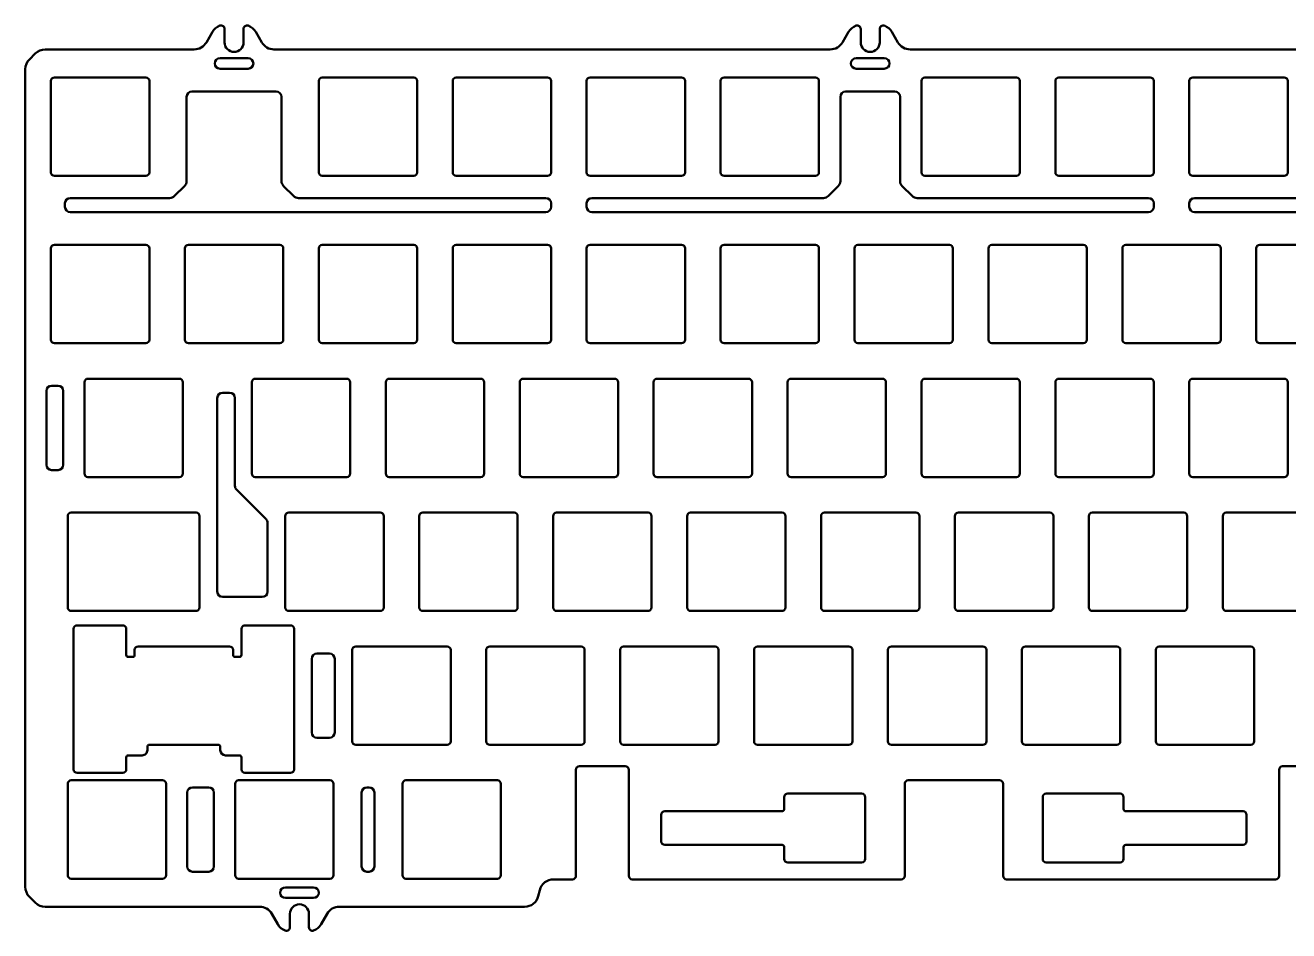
# Model space of a CAD drawing. Header units: millimetres. Extents: x 39 to 389, y 104 to 233.
# Drawn here: x 39.2 to 218.9, y 104.4 to 233.3 of the extents above; entities that cross this region are included whole.
import ezdxf

# ---------------------------------------------------------------- set-up
doc = ezdxf.new("R2010")
doc.units = ezdxf.units.MM
doc.header["$LTSCALE"] = 0.75
doc.layers.add('Visible', color=7, linetype='Continuous', lineweight=50)

msp = doc.modelspace()

# ---------------------------------------------------------------- linework, layer by layer
at = {"layer": 'Visible'}
for p, q in [((65.789718, 232.336455), (64.923693, 230.836455)), ((67.517068, 230.836455), (67.517068, 232.748998)), ((70.217068, 232.748998), (70.217068, 230.836455)), ((72.810444, 230.836455), (71.944419, 232.336455)), ((156.277718, 232.336455), (155.411693, 230.836455)), ((158.005068, 230.836455), (158.005068, 232.748998)), ((160.705068, 232.748998), (160.705068, 230.836455)), ((163.298444, 230.836455), (162.432419, 232.336455)), ((40.581282, 229.250669), (39.752855, 228.422242)), ((63.191642, 229.836455), (41.995496, 229.836455)), ((66.867068, 228.586455), (70.867068, 228.586455)), ((153.679642, 229.836455), (74.542495, 229.836455)), ((157.355068, 228.586455), (161.355068, 228.586455)), ((239.403892, 229.836455), (165.030495, 229.836455)), ((39.167068, 227.008028), (39.167068, 110.665382)), ((70.867068, 227.086455), (66.867068, 227.086455)), ((161.355068, 227.086455), (157.355068, 227.086455)), ((42.817068, 212.342955), (42.817068, 225.342955)), ((43.317068, 225.842955), (56.317068, 225.842955)), ((56.817068, 225.342955), (56.817068, 212.342955)), ((80.917068, 212.342955), (80.917068, 225.342955)), ((81.417068, 225.842955), (94.417068, 225.842955)), ((94.917068, 225.342955), (94.917068, 212.342955)), ((99.967068, 212.342955), (99.967068, 225.342955)), ((100.467068, 225.842955), (113.467068, 225.842955)), ((113.967068, 225.342955), (113.967068, 212.342955)), ((119.017068, 212.342955), (119.017068, 225.342955)), ((119.517068, 225.842955), (132.517068, 225.842955)), ((133.017068, 225.342955), (133.017068, 212.342955)), ((138.067068, 212.342955), (138.067068, 225.342955)), ((138.567068, 225.842955), (151.567068, 225.842955)), ((152.067068, 225.342955), (152.067068, 212.342955)), ((166.642068, 212.342955), (166.642068, 225.342955)), ((167.142068, 225.842955), (180.142068, 225.842955)), ((180.642068, 225.342955), (180.642068, 212.342955)), ((185.692068, 212.342955), (185.692068, 225.342955)), ((186.192068, 225.842955), (199.192068, 225.842955)), ((199.692068, 225.342955), (199.692068, 212.342955)), ((204.742068, 212.342955), (204.742068, 225.342955)), ((205.242068, 225.842955), (218.242068, 225.842955)), ((218.742068, 225.342955), (218.742068, 212.342955)), ((62.117068, 211.100919), (62.117068, 223.092955)), ((62.867068, 223.842955), (74.867068, 223.842955)), ((75.617068, 223.092955), (75.617068, 211.100919)), ((155.104568, 211.100919), (155.104568, 223.092955)), ((155.854568, 223.842955), (162.854568, 223.842955)), ((163.604568, 223.092955), (163.604568, 211.100919)), ((56.317068, 211.842955), (43.317068, 211.842955)), ((61.824175, 210.393812), (60.409962, 208.979598)), ((77.324175, 208.979598), (75.909962, 210.393812)), ((94.417068, 211.842955), (81.417068, 211.842955)), ((113.467068, 211.842955), (100.467068, 211.842955)), ((132.517068, 211.842955), (119.517068, 211.842955)), ((151.567068, 211.842955), (138.567068, 211.842955)), ((154.811675, 210.393812), (153.397462, 208.979598)), ((165.311675, 208.979598), (163.897462, 210.393812)), ((180.142068, 211.842955), (167.142068, 211.842955)), ((199.192068, 211.842955), (186.192068, 211.842955)), ((218.242068, 211.842955), (205.242068, 211.842955)), ((45.567068, 208.686705), (59.702855, 208.686705)), ((78.031282, 208.686705), (113.217068, 208.686705)), ((119.767068, 208.686705), (152.690355, 208.686705)), ((166.018782, 208.686705), (198.942068, 208.686705)), ((205.492068, 208.686705), (238.415855, 208.686705)), ((44.817068, 207.436705), (44.817068, 207.936705)), ((113.217068, 206.686705), (45.567068, 206.686705)), ((113.967068, 207.936705), (113.967068, 207.436705)), ((119.017068, 207.436705), (119.017068, 207.936705)), ((198.942068, 206.686705), (119.767068, 206.686705)), ((199.692068, 207.936705), (199.692068, 207.436705)), ((204.742068, 207.436705), (204.742068, 207.936705)), ((284.667068, 206.686705), (205.492068, 206.686705)), ((42.817068, 188.530455), (42.817068, 201.530455)), ((43.317068, 202.030455), (56.317068, 202.030455)), ((56.817068, 201.530455), (56.817068, 188.530455)), ((61.867068, 188.530455), (61.867068, 201.530455)), ((62.367068, 202.030455), (75.367068, 202.030455)), ((75.867068, 201.530455), (75.867068, 188.530455)), ((80.917068, 188.530455), (80.917068, 201.530455)), ((81.417068, 202.030455), (94.417068, 202.030455)), ((94.917068, 201.530455), (94.917068, 188.530455)), ((99.967068, 188.530455), (99.967068, 201.530455)), ((100.467068, 202.030455), (113.467068, 202.030455)), ((113.967068, 201.530455), (113.967068, 188.530455)), ((119.017068, 188.530455), (119.017068, 201.530455)), ((119.517068, 202.030455), (132.517068, 202.030455)), ((133.017068, 201.530455), (133.017068, 188.530455)), ((138.067068, 188.530455), (138.067068, 201.530455)), ((138.567068, 202.030455), (151.567068, 202.030455)), ((152.067068, 201.530455), (152.067068, 188.530455)), ((157.117068, 188.530455), (157.117068, 201.530455)), ((157.617068, 202.030455), (170.617068, 202.030455)), ((171.117068, 201.530455), (171.117068, 188.530455)), ((176.167068, 188.530455), (176.167068, 201.530455)), ((176.667068, 202.030455), (189.667068, 202.030455)), ((190.167068, 201.530455), (190.167068, 188.530455)), ((195.217068, 188.530455), (195.217068, 201.530455)), ((195.717068, 202.030455), (208.717068, 202.030455)), ((209.217068, 201.530455), (209.217068, 188.530455)), ((214.267068, 188.530455), (214.267068, 201.530455)), ((214.767068, 202.030455), (227.767068, 202.030455)), ((56.317068, 188.030455), (43.317068, 188.030455)), ((75.367068, 188.030455), (62.367068, 188.030455)), ((94.417068, 188.030455), (81.417068, 188.030455)), ((113.467068, 188.030455), (100.467068, 188.030455)), ((132.517068, 188.030455), (119.517068, 188.030455)), ((151.567068, 188.030455), (138.567068, 188.030455)), ((170.617068, 188.030455), (157.617068, 188.030455)), ((189.667068, 188.030455), (176.667068, 188.030455)), ((208.717068, 188.030455), (195.717068, 188.030455)), ((227.767068, 188.030455), (214.767068, 188.030455)), ((42.917068, 181.980455), (43.829568, 181.980455)), ((47.579568, 169.480455), (47.579568, 182.480455)), ((48.079568, 182.980455), (61.079568, 182.980455)), ((61.579568, 182.480455), (61.579568, 169.480455)), ((71.392068, 169.480455), (71.392068, 182.480455)), ((71.892068, 182.980455), (84.892068, 182.980455)), ((85.392068, 182.480455), (85.392068, 169.480455)), ((90.442068, 169.480455), (90.442068, 182.480455)), ((90.942068, 182.980455), (103.942068, 182.980455)), ((104.442068, 182.480455), (104.442068, 169.480455)), ((109.492068, 169.480455), (109.492068, 182.480455)), ((109.992068, 182.980455), (122.992068, 182.980455)), ((123.492068, 182.480455), (123.492068, 169.480455)), ((128.542068, 169.480455), (128.542068, 182.480455)), ((129.042068, 182.980455), (142.042068, 182.980455)), ((142.542068, 182.480455), (142.542068, 169.480455)), ((147.592068, 169.480455), (147.592068, 182.480455)), ((148.092068, 182.980455), (161.092068, 182.980455)), ((161.592068, 182.480455), (161.592068, 169.480455)), ((166.642068, 169.480455), (166.642068, 182.480455)), ((167.142068, 182.980455), (180.142068, 182.980455)), ((180.642068, 182.480455), (180.642068, 169.480455)), ((185.692068, 169.480455), (185.692068, 182.480455)), ((186.192068, 182.980455), (199.192068, 182.980455)), ((199.692068, 182.480455), (199.692068, 169.480455)), ((204.742068, 169.480455), (204.742068, 182.480455)), ((205.242068, 182.980455), (218.242068, 182.980455)), ((218.742068, 182.480455), (218.742068, 169.480455)), ((42.167068, 170.730455), (42.167068, 181.230455)), ((44.579568, 181.230455), (44.579568, 170.730455)), ((66.485818, 152.680455), (66.485818, 180.230455)), ((67.235818, 180.980455), (68.235818, 180.980455)), ((68.985818, 180.230455), (68.985818, 167.741115)), ((43.829568, 169.980455), (42.917068, 169.980455)), ((61.079568, 168.980455), (48.079568, 168.980455)), ((84.892068, 168.980455), (71.892068, 168.980455)), ((103.942068, 168.980455), (90.942068, 168.980455)), ((122.992068, 168.980455), (109.992068, 168.980455)), ((142.042068, 168.980455), (129.042068, 168.980455)), ((161.092068, 168.980455), (148.092068, 168.980455)), ((180.142068, 168.980455), (167.142068, 168.980455)), ((199.192068, 168.980455), (186.192068, 168.980455)), ((218.242068, 168.980455), (205.242068, 168.980455)), ((73.409898, 163.006375), (69.205488, 167.210785)), ((45.698318, 163.930455), (63.460818, 163.930455)), ((76.654568, 163.930455), (89.654568, 163.930455)), ((95.704568, 163.930455), (108.704568, 163.930455)), ((114.754568, 163.930455), (127.754568, 163.930455)), ((133.804568, 163.930455), (146.804568, 163.930455)), ((152.854568, 163.930455), (165.854568, 163.930455)), ((171.904568, 163.930455), (184.904568, 163.930455)), ((190.954568, 163.930455), (203.954568, 163.930455)), ((210.004568, 163.930455), (223.004568, 163.930455)), ((45.198318, 150.430455), (45.198318, 163.430455)), ((63.960818, 163.430455), (63.960818, 150.430455)), ((73.629568, 162.476045), (73.629568, 152.680455)), ((76.154568, 150.430455), (76.154568, 163.430455)), ((90.154568, 163.430455), (90.154568, 150.430455)), ((95.204568, 150.430455), (95.204568, 163.430455)), ((109.204568, 163.430455), (109.204568, 150.430455)), ((114.254568, 150.430455), (114.254568, 163.430455)), ((128.254568, 163.430455), (128.254568, 150.430455)), ((133.304568, 150.430455), (133.304568, 163.430455)), ((147.304568, 163.430455), (147.304568, 150.430455)), ((152.354568, 150.430455), (152.354568, 163.430455)), ((166.354568, 163.430455), (166.354568, 150.430455)), ((171.404568, 150.430455), (171.404568, 163.430455)), ((185.404568, 163.430455), (185.404568, 150.430455)), ((190.454568, 150.430455), (190.454568, 163.430455)), ((204.454568, 163.430455), (204.454568, 150.430455)), ((209.504568, 150.430455), (209.504568, 163.430455)), ((72.879568, 151.930455), (67.235818, 151.930455)), ((63.460818, 149.930455), (45.698318, 149.930455)), ((89.654568, 149.930455), (76.654568, 149.930455)), ((108.704568, 149.930455), (95.704568, 149.930455)), ((127.754568, 149.930455), (114.754568, 149.930455)), ((146.804568, 149.930455), (133.804568, 149.930455)), ((165.854568, 149.930455), (152.854568, 149.930455)), ((184.904568, 149.930455), (171.904568, 149.930455)), ((203.954568, 149.930455), (190.954568, 149.930455)), ((223.004568, 149.930455), (210.004568, 149.930455)), ((46.035318, 127.380455), (46.035318, 147.380455)), ((46.535318, 147.880455), (53.035318, 147.880455)), ((53.535318, 147.380455), (53.535318, 143.680455)), ((69.911318, 143.680455), (69.911318, 147.380455)), ((70.411318, 147.880455), (76.911318, 147.880455)), ((77.411318, 147.380455), (77.411318, 127.380455)), ((54.723318, 143.680455), (54.723318, 144.380455)), ((55.223318, 144.880455), (68.223318, 144.880455)), ((68.723318, 144.380455), (68.723318, 143.680455)), ((80.661318, 143.880455), (82.429568, 143.880455)), ((85.679568, 131.380455), (85.679568, 144.380455)), ((86.179568, 144.880455), (99.179568, 144.880455)), ((99.679568, 144.380455), (99.679568, 131.380455)), ((104.729568, 131.380455), (104.729568, 144.380455)), ((105.229568, 144.880455), (118.229568, 144.880455)), ((118.729568, 144.380455), (118.729568, 131.380455)), ((123.779568, 131.380455), (123.779568, 144.380455)), ((124.279568, 144.880455), (137.279568, 144.880455)), ((137.779568, 144.380455), (137.779568, 131.380455)), ((142.829568, 131.380455), (142.829568, 144.380455)), ((143.329568, 144.880455), (156.329568, 144.880455)), ((156.829568, 144.380455), (156.829568, 131.380455)), ((161.879568, 131.380455), (161.879568, 144.380455)), ((162.379568, 144.880455), (175.379568, 144.880455)), ((175.879568, 144.380455), (175.879568, 131.380455)), ((180.929568, 131.380455), (180.929568, 144.380455)), ((181.429568, 144.880455), (194.429568, 144.880455)), ((194.929568, 144.380455), (194.929568, 131.380455)), ((199.979568, 131.380455), (199.979568, 144.380455)), ((200.479568, 144.880455), (213.479568, 144.880455)), ((213.979568, 144.380455), (213.979568, 131.380455)), ((54.423318, 143.380455), (53.835318, 143.380455)), ((69.023318, 143.380455), (69.611318, 143.380455)), ((79.911318, 132.630455), (79.911318, 143.130455)), ((83.179568, 143.130455), (83.179568, 132.630455)), ((82.429568, 131.880455), (80.661318, 131.880455)), ((56.535323, 130.580476), (56.535323, 130.130476)), ((66.611321, 130.880455), (56.835324, 130.880455)), ((66.91132, 130.13046), (66.91132, 130.58046)), ((99.179568, 130.880455), (86.179568, 130.880455)), ((118.229568, 130.880455), (105.229568, 130.880455)), ((137.279568, 130.880455), (124.279568, 130.880455)), ((156.329568, 130.880455), (143.329568, 130.880455)), ((175.379568, 130.880455), (162.379568, 130.880455)), ((194.429568, 130.880455), (181.429568, 130.880455)), ((213.479568, 130.880455), (200.479568, 130.880455)), ((53.535318, 129.08048), (53.535318, 127.380455)), ((55.785321, 129.380477), (53.835321, 129.38048)), ((69.611318, 129.380456), (67.661318, 129.380459)), ((69.911315, 127.380455), (69.911315, 129.080455)), ((117.998568, 127.830455), (124.511068, 127.830455)), ((218.017068, 127.830455), (224.517068, 127.830455)), ((45.698318, 125.830455), (58.698318, 125.830455)), ((53.035318, 126.880455), (46.535318, 126.880455)), ((69.510818, 125.830455), (82.510818, 125.830455)), ((76.911318, 126.880455), (70.411315, 126.880455)), ((93.323318, 125.830455), (106.323318, 125.830455)), ((117.498568, 112.239396), (117.498568, 127.330455)), ((125.011068, 127.330455), (125.011068, 112.238896)), ((164.760818, 125.830455), (177.760818, 125.830455)), ((217.517068, 112.238896), (217.517068, 127.330455)), ((45.198318, 112.330455), (45.198318, 125.330455)), ((59.198318, 125.330455), (59.198318, 112.330455)), ((62.198318, 113.580455), (62.198318, 124.080455)), ((62.948318, 124.830455), (65.260818, 124.830455)), ((66.010818, 124.080455), (66.010818, 113.580455)), ((69.010818, 112.330455), (69.010818, 125.330455)), ((83.010818, 125.330455), (83.010818, 112.330455)), ((87.010818, 113.580455), (87.010818, 124.080455)), ((87.760818, 124.830455), (88.073318, 124.830455)), ((88.823318, 124.080455), (88.823318, 113.580455)), ((92.823318, 112.330455), (92.823318, 125.330455)), ((106.823318, 125.330455), (106.823318, 112.330455)), ((164.260818, 112.238896), (164.260818, 125.330455)), ((178.260818, 125.330455), (178.260818, 112.238896)), ((147.126638, 121.734674), (147.126638, 123.434674)), ((147.626638, 123.934674), (158.136068, 123.934674)), ((158.636068, 123.434674), (158.636068, 114.634676)), ((183.885568, 114.634676), (183.885568, 123.434675)), ((184.385568, 123.934675), (194.894999, 123.934675)), ((195.394999, 123.434675), (195.394999, 121.734675)), ((129.636068, 117.134676), (129.636068, 120.934674)), ((130.136068, 121.434674), (146.826638, 121.434674)), ((195.694999, 121.434675), (212.385568, 121.434675)), ((212.885568, 120.934675), (212.885568, 117.134676)), ((146.826638, 116.634676), (130.136068, 116.634676)), ((147.126638, 114.634676), (147.126638, 116.334676)), ((195.394999, 116.334676), (195.394999, 114.634676)), ((212.385568, 116.634676), (195.694999, 116.634676)), ((158.136068, 114.134676), (147.626638, 114.134676)), ((194.894999, 114.134676), (184.385568, 114.134676)), ((58.698318, 111.830455), (45.698318, 111.830455)), ((65.260818, 112.830455), (62.948318, 112.830455)), ((82.510818, 111.830455), (69.510818, 111.830455)), ((88.073318, 112.830455), (87.760818, 112.830455)), ((106.323318, 111.830455), (93.323318, 111.830455)), ((114.295237, 111.739396), (116.998568, 111.739396)), ((125.511068, 111.738896), (163.760818, 111.738896)), ((178.760818, 111.738896), (217.017068, 111.738896)), ((76.167068, 110.586955), (80.167068, 110.586955)), ((112.142511, 109.3598), (112.35299, 110.216551)), ((39.752855, 109.251169), (40.581282, 108.422742)), ((41.995496, 107.836955), (72.491642, 107.836955)), ((80.167068, 109.086955), (76.167068, 109.086955)), ((83.842495, 107.836955), (110.200264, 107.836955)), ((74.223693, 106.836955), (75.089718, 105.336955)), ((76.817068, 104.924412), (76.817068, 106.836955)), ((79.517068, 106.836955), (79.517068, 104.924412)), ((81.244419, 105.336955), (82.110444, 106.836955))]:
    msp.add_line(p, q, dxfattribs=at)
for centre, radius, start, end in [((67.521769, 231.336455), 2, 109.661772, 150), ((70.212368, 231.336455), 2, 30, 70.338228), ((158.009769, 231.336455), 2, 109.661772, 150), ((160.700368, 231.336455), 2, 30, 70.338228), ((63.191642, 231.836455), 2, 270, 330), ((74.542495, 231.836455), 2, 210, 270), ((153.679642, 231.836455), 2, 270, 330), ((159.355068, 230.836455), 1.35, 180, 0), ((165.030495, 231.836455), 2, 210, 270), ((41.167068, 227.008028), 2, 135, 180), ((41.995496, 227.836455), 2, 90, 135), ((62.867068, 223.092955), 0.75, 90, 180), ((74.867068, 223.092955), 0.75, 0, 90), ((155.854568, 223.092955), 0.75, 90, 180), ((162.854568, 223.092955), 0.75, 0, 90), ((45.567068, 207.936705), 0.75, 90, 180), ((113.217068, 207.936705), 0.75, 0, 90), ((119.767068, 207.936705), 0.75, 90, 180), ((198.942068, 207.936705), 0.75, 0, 90), ((205.492068, 207.936705), 0.75, 90, 180), ((45.567068, 207.436705), 0.75, 180, 270), ((113.217068, 207.436705), 0.75, 270, 0), ((119.767068, 207.436705), 0.75, 180, 270), ((198.942068, 207.436705), 0.75, 270, 0), ((205.492068, 207.436705), 0.75, 180, 270), ((42.917068, 181.230455), 0.75, 90, 180), ((43.829568, 181.230455), 0.75, 0, 90), ((67.235818, 180.230455), 0.75, 90, 180), ((68.235818, 180.230455), 0.75, 0, 90), ((42.917068, 170.730455), 0.75, 180, 270), ((43.829568, 170.730455), 0.75, 270, 0), ((72.879568, 162.476045), 0.75, 0, 45), ((67.235818, 152.680455), 0.75, 180, 270), ((72.879568, 152.680455), 0.75, 270, 0), ((55.223318, 144.380455), 0.5, 90, 180), ((68.223318, 144.380455), 0.5, 0, 90), ((80.661318, 143.130455), 0.75, 90, 180), ((82.429568, 143.130455), 0.75, 0, 90), ((53.835318, 143.680455), 0.3, 180, 270), ((54.423318, 143.680455), 0.3, 270, 0), ((69.023318, 143.680455), 0.3, 180, 270), ((69.611318, 143.680455), 0.3, 270, 0), ((80.661318, 132.630455), 0.75, 180, 270), ((82.429568, 132.630455), 0.75, 270, 0), ((56.835323, 130.580475), 0.3, 89.999911, 179.999911), ((66.61132, 130.58046), 0.3, 359.999911, 89.999911), ((53.835321, 129.08048), 0.3, 89.999911, 179.999911), ((69.611318, 129.080456), 0.3, 359.999911, 89.999911), ((117.998568, 127.330455), 0.5, 90, 180), ((124.511068, 127.330455), 0.5, 0, 90), ((218.017068, 127.330455), 0.5, 90, 180), ((46.535318, 127.380455), 0.5, 180, 270), ((53.035318, 127.380455), 0.5, 270, 0), ((58.698318, 125.330455), 0.5, 0, 90), ((70.411315, 127.380455), 0.5, 180, 270), ((82.510818, 125.330455), 0.5, 0, 90), ((106.323318, 125.330455), 0.5, 0, 90), ((177.760818, 125.330455), 0.5, 0, 90), ((147.626638, 123.434674), 0.5, 90, 180), ((158.136068, 123.434674), 0.5, 0, 90), ((184.385568, 123.434675), 0.5, 90, 180), ((194.894999, 123.434675), 0.5, 0, 90), ((130.136068, 120.934674), 0.5, 90, 180), ((212.385568, 120.934675), 0.5, 0, 90), ((147.626638, 114.634676), 0.5, 180, 270), ((194.894999, 114.634676), 0.5, 270, 0), ((58.698318, 112.330455), 0.5, 270, 0), ((82.510818, 112.330455), 0.5, 270, 0), ((106.323318, 112.330455), 0.5, 270, 0), ((41.167068, 110.665382), 2, 180, 225), ((41.995496, 109.836955), 2, 225, 270), ((110.200264, 109.836955), 2, 270, 346.1974), ((76.821769, 106.336955), 2, 210, 250.338228), ((76.317068, 104.924412), 0.5, 250.338228, 0), ((80.017068, 104.924412), 0.5, 180, 289.661772), ((79.512368, 106.336955), 2, 289.661772, 330)]:
    msp.add_arc(centre, radius, start, end, dxfattribs=at)
at = {"layer": 'Visible', "extrusion": (0, 0, -1)}
for centre, radius, start, end in [((-67.017068, 232.748998), 0.5, 70.338228, 180), ((-70.717068, 232.748998), 0.5, 0, 109.661772), ((-157.505068, 232.748998), 0.5, 70.338228, 180), ((-161.205068, 232.748998), 0.5, 0, 109.661772), ((-68.867068, 230.836455), 1.35, 180, 0), ((-66.867068, 227.836455), 0.75, 270, 90), ((-70.867068, 227.836455), 0.75, 90, 270), ((-157.355068, 227.836455), 0.75, 270, 90), ((-161.355068, 227.836455), 0.75, 90, 270), ((-43.317068, 225.342955), 0.5, 0, 90), ((-56.317068, 225.342955), 0.5, 90, 180), ((-81.417068, 225.342955), 0.5, 0, 90), ((-94.417068, 225.342955), 0.5, 90, 180), ((-100.467068, 225.342955), 0.5, 0, 90), ((-113.467068, 225.342955), 0.5, 90, 180), ((-119.517068, 225.342955), 0.5, 0, 90), ((-132.517068, 225.342955), 0.5, 90, 180), ((-138.567068, 225.342955), 0.5, 0, 90), ((-151.567068, 225.342955), 0.5, 90, 180), ((-167.142068, 225.342955), 0.5, 0, 90), ((-180.142068, 225.342955), 0.5, 90, 180), ((-186.192068, 225.342955), 0.5, 0, 90), ((-199.192068, 225.342955), 0.5, 90, 180), ((-205.242068, 225.342955), 0.5, 0, 90), ((-218.242068, 225.342955), 0.5, 90, 180), ((-43.317068, 212.342955), 0.5, 270, 0), ((-56.317068, 212.342955), 0.5, 180, 270), ((-81.417068, 212.342955), 0.5, 270, 0), ((-94.417068, 212.342955), 0.5, 180, 270), ((-100.467068, 212.342955), 0.5, 270, 0), ((-113.467068, 212.342955), 0.5, 180, 270), ((-119.517068, 212.342955), 0.5, 270, 0), ((-132.517068, 212.342955), 0.5, 180, 270), ((-138.567068, 212.342955), 0.5, 270, 0), ((-151.567068, 212.342955), 0.5, 180, 270), ((-167.142068, 212.342955), 0.5, 270, 0), ((-180.142068, 212.342955), 0.5, 180, 270), ((-186.192068, 212.342955), 0.5, 270, 0), ((-199.192068, 212.342955), 0.5, 180, 270), ((-205.242068, 212.342955), 0.5, 270, 0), ((-218.242068, 212.342955), 0.5, 180, 270), ((-61.117068, 211.100919), 1, 180, 225), ((-76.617068, 211.100919), 1, 315, 0), ((-154.104568, 211.100919), 1, 180, 225), ((-164.604568, 211.100919), 1, 315, 0), ((-59.702855, 209.686705), 1, 225, 270), ((-78.031282, 209.686705), 1, 270, 315), ((-152.690355, 209.686705), 1, 225, 270), ((-166.018782, 209.686705), 1, 270, 315), ((-43.317068, 201.530455), 0.5, 0, 90), ((-56.317068, 201.530455), 0.5, 90, 180), ((-62.367068, 201.530455), 0.5, 0, 90), ((-75.367068, 201.530455), 0.5, 90, 180), ((-81.417068, 201.530455), 0.5, 0, 90), ((-94.417068, 201.530455), 0.5, 90, 180), ((-100.467068, 201.530455), 0.5, 0, 90), ((-113.467068, 201.530455), 0.5, 90, 180), ((-119.517068, 201.530455), 0.5, 0, 90), ((-132.517068, 201.530455), 0.5, 90, 180), ((-138.567068, 201.530455), 0.5, 0, 90), ((-151.567068, 201.530455), 0.5, 90, 180), ((-157.617068, 201.530455), 0.5, 0, 90), ((-170.617068, 201.530455), 0.5, 90, 180), ((-176.667068, 201.530455), 0.5, 0, 90), ((-189.667068, 201.530455), 0.5, 90, 180), ((-195.717068, 201.530455), 0.5, 0, 90), ((-208.717068, 201.530455), 0.5, 90, 180), ((-214.767068, 201.530455), 0.5, 0, 90), ((-43.317068, 188.530455), 0.5, 270, 0), ((-56.317068, 188.530455), 0.5, 180, 270), ((-62.367068, 188.530455), 0.5, 270, 0), ((-75.367068, 188.530455), 0.5, 180, 270), ((-81.417068, 188.530455), 0.5, 270, 0), ((-94.417068, 188.530455), 0.5, 180, 270), ((-100.467068, 188.530455), 0.5, 270, 0), ((-113.467068, 188.530455), 0.5, 180, 270), ((-119.517068, 188.530455), 0.5, 270, 0), ((-132.517068, 188.530455), 0.5, 180, 270), ((-138.567068, 188.530455), 0.5, 270, 0), ((-151.567068, 188.530455), 0.5, 180, 270), ((-157.617068, 188.530455), 0.5, 270, 0), ((-170.617068, 188.530455), 0.5, 180, 270), ((-176.667068, 188.530455), 0.5, 270, 0), ((-189.667068, 188.530455), 0.5, 180, 270), ((-195.717068, 188.530455), 0.5, 270, 0), ((-208.717068, 188.530455), 0.5, 180, 270), ((-214.767068, 188.530455), 0.5, 270, 0), ((-48.079568, 182.480455), 0.5, 0, 90), ((-61.079568, 182.480455), 0.5, 90, 180), ((-71.892068, 182.480455), 0.5, 0, 90), ((-84.892068, 182.480455), 0.5, 90, 180), ((-90.942068, 182.480455), 0.5, 0, 90), ((-103.942068, 182.480455), 0.5, 90, 180), ((-109.992068, 182.480455), 0.5, 0, 90), ((-122.992068, 182.480455), 0.5, 90, 180), ((-129.042068, 182.480455), 0.5, 0, 90), ((-142.042068, 182.480455), 0.5, 90, 180), ((-148.092068, 182.480455), 0.5, 0, 90), ((-161.092068, 182.480455), 0.5, 90, 180), ((-167.142068, 182.480455), 0.5, 0, 90), ((-180.142068, 182.480455), 0.5, 90, 180), ((-186.192068, 182.480455), 0.5, 0, 90), ((-199.192068, 182.480455), 0.5, 90, 180), ((-205.242068, 182.480455), 0.5, 0, 90), ((-218.242068, 182.480455), 0.5, 90, 180), ((-48.079568, 169.480455), 0.5, 270, 0), ((-61.079568, 169.480455), 0.5, 180, 270), ((-71.892068, 169.480455), 0.5, 270, 0), ((-84.892068, 169.480455), 0.5, 180, 270), ((-90.942068, 169.480455), 0.5, 270, 0), ((-103.942068, 169.480455), 0.5, 180, 270), ((-109.992068, 169.480455), 0.5, 270, 0), ((-122.992068, 169.480455), 0.5, 180, 270), ((-129.042068, 169.480455), 0.5, 270, 0), ((-142.042068, 169.480455), 0.5, 180, 270), ((-148.092068, 169.480455), 0.5, 270, 0), ((-161.092068, 169.480455), 0.5, 180, 270), ((-167.142068, 169.480455), 0.5, 270, 0), ((-180.142068, 169.480455), 0.5, 180, 270), ((-186.192068, 169.480455), 0.5, 270, 0), ((-199.192068, 169.480455), 0.5, 180, 270), ((-205.242068, 169.480455), 0.5, 270, 0), ((-218.242068, 169.480455), 0.5, 180, 270), ((-69.735818, 167.741115), 0.75, 315, 0), ((-45.698318, 163.430455), 0.5, 0, 90), ((-63.460818, 163.430455), 0.5, 90, 180), ((-76.654568, 163.430455), 0.5, 0, 90), ((-89.654568, 163.430455), 0.5, 90, 180), ((-95.704568, 163.430455), 0.5, 0, 90), ((-108.704568, 163.430455), 0.5, 90, 180), ((-114.754568, 163.430455), 0.5, 0, 90), ((-127.754568, 163.430455), 0.5, 90, 180), ((-133.804568, 163.430455), 0.5, 0, 90), ((-146.804568, 163.430455), 0.5, 90, 180), ((-152.854568, 163.430455), 0.5, 0, 90), ((-165.854568, 163.430455), 0.5, 90, 180), ((-171.904568, 163.430455), 0.5, 0, 90), ((-184.904568, 163.430455), 0.5, 90, 180), ((-190.954568, 163.430455), 0.5, 0, 90), ((-203.954568, 163.430455), 0.5, 90, 180), ((-210.004568, 163.430455), 0.5, 0, 90), ((-45.698318, 150.430455), 0.5, 270, 0), ((-63.460818, 150.430455), 0.5, 180, 270), ((-76.654568, 150.430455), 0.5, 270, 0), ((-89.654568, 150.430455), 0.5, 180, 270), ((-95.704568, 150.430455), 0.5, 270, 0), ((-108.704568, 150.430455), 0.5, 180, 270), ((-114.754568, 150.430455), 0.5, 270, 0), ((-127.754568, 150.430455), 0.5, 180, 270), ((-133.804568, 150.430455), 0.5, 270, 0), ((-146.804568, 150.430455), 0.5, 180, 270), ((-152.854568, 150.430455), 0.5, 270, 0), ((-165.854568, 150.430455), 0.5, 180, 270), ((-171.904568, 150.430455), 0.5, 270, 0), ((-184.904568, 150.430455), 0.5, 180, 270), ((-190.954568, 150.430455), 0.5, 270, 0), ((-203.954568, 150.430455), 0.5, 180, 270), ((-210.004568, 150.430455), 0.5, 270, 0), ((-46.535318, 147.380455), 0.5, 0, 90), ((-53.035318, 147.380455), 0.5, 90, 180), ((-70.411318, 147.380455), 0.5, 0, 90), ((-76.911318, 147.380455), 0.5, 90, 180), ((-86.179568, 144.380455), 0.5, 0, 90), ((-99.179568, 144.380455), 0.5, 90, 180), ((-105.229568, 144.380455), 0.5, 0, 90), ((-118.229568, 144.380455), 0.5, 90, 180), ((-124.279568, 144.380455), 0.5, 0, 90), ((-137.279568, 144.380455), 0.5, 90, 180), ((-143.329568, 144.380455), 0.5, 0, 90), ((-156.329568, 144.380455), 0.5, 90, 180), ((-162.379568, 144.380455), 0.5, 0, 90), ((-175.379568, 144.380455), 0.5, 90, 180), ((-181.429568, 144.380455), 0.5, 0, 90), ((-194.429568, 144.380455), 0.5, 90, 180), ((-200.479568, 144.380455), 0.5, 0, 90), ((-213.479568, 144.380455), 0.5, 90, 180), ((-86.179568, 131.380455), 0.5, 270, 0), ((-99.179568, 131.380455), 0.5, 180, 270), ((-105.229568, 131.380455), 0.5, 270, 0), ((-118.229568, 131.380455), 0.5, 180, 270), ((-124.279568, 131.380455), 0.5, 270, 0), ((-137.279568, 131.380455), 0.5, 180, 270), ((-143.329568, 131.380455), 0.5, 270, 0), ((-156.329568, 131.380455), 0.5, 180, 270), ((-162.379568, 131.380455), 0.5, 270, 0), ((-175.379568, 131.380455), 0.5, 180, 270), ((-181.429568, 131.380455), 0.5, 270, 0), ((-194.429568, 131.380455), 0.5, 180, 270), ((-200.479568, 131.380455), 0.5, 270, 0), ((-213.479568, 131.380455), 0.5, 180, 270), ((-55.785323, 130.130477), 0.75, 180.000089, 270.000089), ((-67.66132, 130.130459), 0.75, 270.000089, 0.000089), ((-45.698318, 125.330455), 0.5, 0, 90), ((-69.510818, 125.330455), 0.5, 0, 90), ((-76.911318, 127.380455), 0.5, 180, 270), ((-93.323318, 125.330455), 0.5, 0, 90), ((-164.760818, 125.330455), 0.5, 0, 90), ((-62.948318, 124.080455), 0.75, 0, 90), ((-65.260818, 124.080455), 0.75, 90, 180), ((-87.760818, 124.080455), 0.75, 0, 90), ((-88.073318, 124.080455), 0.75, 90, 180), ((-146.826638, 121.734674), 0.3, 180, 270), ((-195.694999, 121.734675), 0.3, 270, 360), ((-130.136068, 117.134676), 0.5, 270, 0), ((-212.385568, 117.134676), 0.5, 180, 270), ((-146.826638, 116.334676), 0.3, 90, 180), ((-195.694999, 116.334676), 0.3, 0, 90), ((-62.948318, 113.580455), 0.75, 270, 0), ((-65.260818, 113.580455), 0.75, 180, 270), ((-87.760818, 113.580455), 0.75, 270, 0), ((-88.073318, 113.580455), 0.75, 180, 270), ((-158.136068, 114.634676), 0.5, 180, 270), ((-184.385568, 114.634676), 0.5, 270, 360), ((-45.698318, 112.330455), 0.5, 270, 0), ((-69.510818, 112.330455), 0.5, 270, 0), ((-93.323318, 112.330455), 0.5, 270, 0), ((-114.295237, 109.739396), 2, 13.8026, 90), ((-116.998568, 112.239396), 0.5, 180, 270), ((-125.511068, 112.238896), 0.5, 270, 0), ((-163.760818, 112.238896), 0.5, 180, 270), ((-178.760818, 112.238896), 0.5, 270, 0), ((-217.017068, 112.238896), 0.5, 180, 270), ((-76.167068, 109.836955), 0.75, 270, 90), ((-80.167068, 109.836955), 0.75, 90, 270), ((-72.491642, 105.836955), 2, 90, 150), ((-78.167068, 106.836955), 1.35, 0, 180), ((-83.842495, 105.836955), 2, 30, 90)]:
    msp.add_arc(centre, radius, start, end, dxfattribs=at)

doc.saveas('drawing.dxf')
